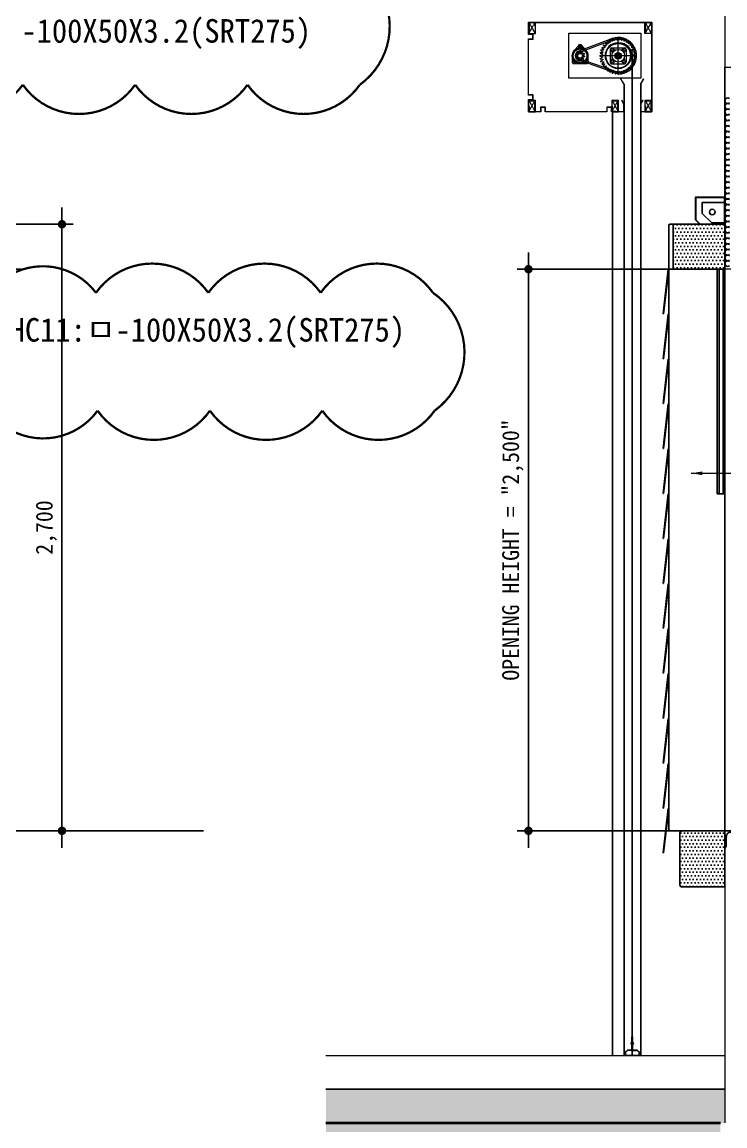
# Model space of a CAD drawing. Header units: millimetres. Extents: x 204328 to 274136, y -196910 to -178068.
# Drawn here: x 214086 to 217214, y -192759 to -187845 of the extents above; entities that cross this region are included whole.
import ezdxf

# ---------------------------------------------------------------- set-up
doc = ezdxf.new("R2010")
doc.units = ezdxf.units.MM
for name, pattern in [('CEN', [62, 60, -1, 0, -1]), ('CENTER', [2, 1.25, -0.25, 0.25, -0.25]), ('HIDDENX2', [0.75, 0.5, -0.25])]:
    doc.linetypes.add(name, pattern=pattern)
doc.layers.get('Defpoints').update_dxf_attribs({"color": 140})
for name, color, linetype, lineweight in [('A-AXIS-LINE', 1, 'CEN', 15), ('A-CONC-LIN1', 2, 'Continuous', 40), ('A-CONC-LIN2', 7, 'Continuous', 25), ('A-DIMS', 7, 'Continuous', 25), ('A-ELEV-LIN2', 7, 'Continuous', 25), ('A-ELEV-LIN3', 8, 'Continuous', 18), ('A-MKXS-TEXT1', 3, 'Continuous', 25), ('A-WAXM-PANL', 6, 'Continuous', 20), ('A-XXXX-FIN2', 6, 'Continuous', 20), ('DJ', 7, 'Continuous', 5)]:
    doc.layers.add(name, color=color, linetype=linetype, lineweight=lineweight)
for name, color, linetype in [('A-CONC-SOLD', 253, 'CEN'), ('CEN', 1, 'CEN'), ('dim', 7, 'Continuous'), ('HAT', 8, 'Continuous'), ('LINE', 8, 'Continuous'), ('SECTION$0$AA-WAXS-FRAM', 4, 'Continuous')]:
    doc.layers.add(name, color=color, linetype=linetype)
doc.layers.add('REV-202205', color=20, linetype='Continuous', lineweight=25, plot=False)
doc.styles.add('HY울릉도L', font='')
doc.styles.add('돋움체', font='')
doc.styles.get('HY울릉도L').set_extended_font_data('Dotum')
doc.styles.get('돋움체').set_extended_font_data('DotumChe')
doc.dimstyles.new('CDIM', dxfattribs={"dimtxt": 3, "dimasz": 1.5, "dimexe": 2, "dimexo": 1, "dimgap": 1, "dimtad": 1, "dimdec": 0, "dimrnd": 0.5, "dimzin": 0, "dimdsep": 32, "dimlunit": 6, "dimtxsty": 'HY울릉도L', "dimblk1": '_CIDOT', "dimblk2": '_CIDOT', "dimsah": 1, "dimcen": 5.5, "dimclrd": 2, "dimclre": 2, "dimclrt": 7, "dimadec": 0, "dimazin": 0, "dimtfac": 1, "dimtdec": 0, "dimtix": 1, "dimtmove": 2, "dimatfit": 1, "dimldrblk": '_CIDOT', "dimfxl": 1, "dimtolj": 1, "dimtzin": 0, "dimlwd": -1, "dimarcsym": 0})
doc.dimstyles.new('ISO-25', dxfattribs={"dimtxt": 2.5, "dimasz": 2.5, "dimexe": 1.25, "dimexo": 0.625, "dimtad": 1, "dimdsep": 46, "dimtxsty": 'Standard', "dimcen": 2.5, "dimadec": 0, "dimazin": 0, "dimtfac": 1, "dimtmove": 0, "dimatfit": 3, "dimfxl": 1, "dimarcsym": 0})

# ---------------------------------------------------------------- blocks, each defined once
blk = doc.blocks.new('_CIDOT')
at = {"color": 0, "linetype": 'ByBlock'}
blk.add_line((2, 0), (-1, 0), dxfattribs=at)
at = {"color": 0, "linetype": 'ByBlock', "const_width": 0.5}
blk.add_lwpolyline([(-0.25, 0, 1), (0.25, 0, 1)], format="xyb", close=True, dxfattribs=at)
blk = doc.blocks.new('*D67')
at = {"layer": 'A-DIMS', "lineweight": -2, "transparency": 16777216}
for p, q in [((213626.6, -188945.2), (214080.5, -188945.2)), ((213626.6, -191445.2), (214080.5, -191445.2))]:
    blk.add_line(p, q, dxfattribs=at)
at = {"layer": 'A-DIMS', "transparency": 16777216}
blk.add_line((214030.5, -188982.7), (214030.5, -191407.7), dxfattribs=at)
at = {"layer": 'Defpoints', "color": 0, "transparency": 16777216}
for p in [(213601.6, -188945.2, 0), (213601.6, -191445.2), (214030.5, -191445.2)]:
    blk.add_point(p, dxfattribs=at)
at = {"layer": 'A-DIMS', "transparency": 16777216, "xscale": 37.5, "yscale": 37.5, "zscale": 37.5}
for p, rotation in [((214030.5, -188945.2), 90), ((214030.5, -191445.2), 270)]:
    blk.add_blockref('_CIDOT', p, dxfattribs=dict(at, rotation=rotation))
at = {"layer": 'A-DIMS', "color": 3, "transparency": 16777216, "insert": (213960.6, -190195.2), "char_height": 75, "attachment_point": 5, "rotation": 90, "style": '돋움체'}
blk.add_mtext('\\A1;DOCK SEAL OPENING HEIGHT=2,500', dxfattribs=at)
blk = doc.blocks.new('*D69')
at = {"layer": 'A-DIMS', "lineweight": -2, "transparency": 16777216}
for p, q in [((213626.6, -188745.2), (214313.7, -188745.2)), ((213626.6, -191445.2), (214313.7, -191445.2))]:
    blk.add_line(p, q, dxfattribs=at)
at = {"layer": 'A-DIMS', "transparency": 16777216}
blk.add_line((214263.7, -188782.7), (214263.7, -191407.7), dxfattribs=at)
at = {"layer": 'Defpoints', "color": 0, "transparency": 16777216}
for p in [(213601.6, -188745.2, 0), (213601.6, -191445.2, 0), (214263.7, -191445.2)]:
    blk.add_point(p, dxfattribs=at)
at = {"layer": 'A-DIMS', "transparency": 16777216, "xscale": 37.5, "yscale": 37.5, "zscale": 37.5}
for p, rotation in [((214263.7, -188745.2), 90), ((214263.7, -191445.2), 270)]:
    blk.add_blockref('_CIDOT', p, dxfattribs=dict(at, rotation=rotation))
at = {"layer": 'A-DIMS', "color": 3, "transparency": 16777216, "insert": (214194.1, -190095.2), "char_height": 75, "attachment_point": 5, "rotation": 90, "style": '돋움체'}
blk.add_mtext('\\A1;2,700', dxfattribs=at)
blk = doc.blocks.new('*D66')
at = {"layer": 'A-DIMS', "lineweight": -2, "transparency": 16777216}
for p, q in [((217189.4, -188945.2), (216290, -188945.2)), ((217189.4, -191445.2), (216290, -191445.2))]:
    blk.add_line(p, q, dxfattribs=at)
at = {"layer": 'A-DIMS', "transparency": 16777216}
blk.add_line((216340, -188982.7), (216340, -191407.7), dxfattribs=at)
at = {"layer": 'Defpoints', "color": 0, "transparency": 16777216}
for p in [(217214.4, -188945.2, 0), (216340, -191445.2), (217214.4, -191445.2, 0)]:
    blk.add_point(p, dxfattribs=at)
at = {"layer": 'A-DIMS', "transparency": 16777216, "xscale": 37.5, "yscale": 37.5, "zscale": 37.5}
for p, rotation in [((216340, -188945.2), 90), ((216340, -191445.2), 270)]:
    blk.add_blockref('_CIDOT', p, dxfattribs=dict(at, rotation=rotation))
at = {"layer": 'A-DIMS', "color": 3, "transparency": 16777216, "insert": (216270.2, -190195.2), "char_height": 75, "attachment_point": 5, "rotation": 90, "style": '돋움체'}
blk.add_mtext('\\A1;OPENING HEIGHT = "2,500"', dxfattribs=at)

msp = doc.modelspace()

# ---------------------------------------------------------------- hatches: boundary and pattern name
h = msp.add_hatch()
h.set_pattern_fill('DOTS', color=256, scale=10)
h.set_pattern_definition([(0, (-100021.7, -69908.12), (7.9375, 15.875), [0, -15.875])])
h.paths.add_polyline_path([(217214.4, -188745.2), (216990.4, -188745.2, 0.414214), (216984.4, -188751.2), (216984.4, -188939.2, 0.414214), (216990.4, -188945.2), (217214.4, -188945.2)])
h = msp.add_hatch()
h.set_pattern_fill('DOTS', color=256, scale=10)
h.set_pattern_definition([(0, (-100021.7, -69408.12), (7.9375, 15.875), [0, -15.875])])
h.paths.add_polyline_path([(217014.4, -191685.2, 0.414214), (217024.4, -191695.2), (217214.4, -191695.2), (217214.4, -191445.2), (217024.4, -191445.2, 0.414214), (217014.4, -191455.2)])
h = msp.add_hatch()
h.set_pattern_fill('DOTS,_O', color=6, scale=15)
h.set_pattern_definition([(0, (154969.116, 328171.824), (11.90625, 23.8125), [0, -23.8125])])
h.paths.add_polyline_path([(217289.4, -191445.2), (217214.4, -191445.2), (217214.4, -191520.2), (217220.4, -191514.2), (217220.4, -191457.2, -0.414214), (217226.4, -191451.2), (217283.4, -191451.2)])
at = {"layer": 'A-CONC-SOLD'}
h = msp.add_hatch(color=256, dxfattribs=at)
h.dxf.hatch_style = 1
h.paths.add_polyline_path([(215438.4, -192595.2), (215438.4, -192745.2), (217214.4, -192745.2), (217214.4, -192595.2)])
h = msp.add_hatch(color=256, dxfattribs=at)
h.dxf.hatch_style = 1
h.paths.add_polyline_path([(217194.4, -192795.2), (217194.4, -192745.2), (215438.4, -192745.2), (215438.4, -192795.2)])

# ---------------------------------------------------------------- linework, layer by layer
for p, q in [((217212.4, -188626.2, 0), (217212.4, -188745.2, 0)), ((217214.4, -188626.2, 0), (217214.4, -188745.2, 0)), ((216984.4, -188751.2, 0), (216984.4, -188939.2, 0)), ((216990.4, -188745.2, 0), (217214.4, -188745.2, 0)), ((216990.4, -188945.2, 0), (217214.4, -188945.2, 0)), ((217180.4, -189945.2, 0), (217180.4, -188945.2, 0)), ((217188.2, -189945.2, 0), (217188.2, -188945.2, 0)), ((217206.7, -189945.2, 0), (217206.7, -188945.2, 0)), ((217214.4, -189945.2, 0), (217214.4, -188945.2, 0)), ((217180.4, -189945.2, 0), (217214.4, -189945.2, 0))]:
    msp.add_line(p, q)
at = {"elevation": 0}
for points in [[(217104.1, -188744.5), (217084.4, -188724.8), (217084.4, -188626.2), (217214.4, -188626.2), (217214.4, -188605.2), (217213.4, -188605.2), (217213.4, -188625.2), (217083.4, -188625.2), (217083.4, -188725.2), (217103.4, -188745.2), (217104.1, -188744.5)], [(217212.4, -188648.4), (217112.4, -188648.4), (217112.4, -188697.2), (217156.3, -188738.4), (217212.4, -188738.4)]]:
    msp.add_lwpolyline(points, dxfattribs=at)
msp.add_circle((217158.2, -188690.7, 0), 12.5)
for centre, start, end in [((216990.4, -188751.2, 0), 90, 180), ((216990.4, -188939.2, 0), 180, 270)]:
    msp.add_arc(centre, 6, start, end)
at = {"layer": 'A-AXIS-LINE', "ltscale": 1000}
msp.add_line((217214.4, -185313.5, 0), (217214.4, -192745.2, 0), dxfattribs=at)
at = {"layer": 'A-CONC-LIN1', "color": 2, "elevation": 0}
msp.add_lwpolyline([(215438.4, -192745.2), (217194.4, -192745.2)], dxfattribs=at)
at = {"layer": 'A-CONC-LIN2'}
msp.add_line((217214.4, -192595.2, 0), (215438.4, -192595.2, 0), dxfattribs=at)
at = {"layer": 'A-ELEV-LIN2'}
msp.add_line((216714.4, -192445.2, 0), (216714.4, -188245.2, 0), dxfattribs=at)
msp.add_line((216714.4, -192445.2, 0), (216714.4, -188245.2, 0), dxfattribs=at)
at = {"layer": 'A-ELEV-LIN3'}
for p, q in [((216702.3, -187922.5, 0), (216559.9, -187975.9, 0)), ((216705.4, -187928.7, 0), (216563.1, -187982.1, 0)), ((216682.7, -187936.5, 0), (216680.7, -187938.5, 0)), ((216680.7, -187938.5, 0), (216686.7, -187948.4, 0)), ((216682.7, -187936.5, 0), (216692.6, -187942.4, 0)), ((216692.6, -187928.3, 0), (216690.3, -187930, 0)), ((216690.3, -187930, 0), (216694.6, -187940.7, 0)), ((216692.6, -187928.3, 0), (216701.5, -187935.8, 0)), ((216694.6, -187940.7, 0), (216692.6, -187942.4, 0)), ((216703.6, -187921.8, 0), (216701.1, -187923.1, 0)), ((216701.1, -187923.1, 0), (216703.7, -187934.4, 0)), ((216703.7, -187934.4, 0), (216701.5, -187935.8, 0)), ((216703.6, -187921.8, 0), (216711.2, -187930.6, 0)), ((216713.6, -187929.6, 0), (216711.2, -187930.6, 0)), ((216715.5, -187917.1, 0), (216712.8, -187918, 0)), ((216712.8, -187918, 0), (216713.6, -187929.6, 0)), ((216715.5, -187917.1, 0), (216721.7, -187926.9, 0)), ((216724.2, -187926.3, 0), (216721.7, -187926.9, 0)), ((216725.2, -187914.8, 0), (216724.2, -187926.3, 0)), ((216728, -187914.3, 0), (216725.2, -187914.8, 0)), ((216728, -187914.3, 0), (216732.6, -187925, 0)), ((216735.2, -187924.8, 0), (216732.6, -187925, 0)), ((216738, -187913.5, 0), (216735.2, -187924.8, 0)), ((216740.8, -187913.5, 0), (216738, -187913.5, 0)), ((216739.4, -188068, 0), (216739.4, -187922.4, 0)), ((216739.4, -187937.2, 0), (216741.6, -187937.2, 0)), ((216739.4, -187937.9, 0), (216741.6, -187937.9, 0)), ((216740.8, -187913.5, 0), (216743.6, -187924.8, 0)), ((216746.3, -187925, 0), (216743.6, -187924.8, 0)), ((216750.8, -187914.3, 0), (216746.3, -187925, 0)), ((216753.6, -187914.8, 0), (216750.8, -187914.3, 0)), ((216753.6, -187914.8, 0), (216754.6, -187926.3, 0)), ((216757.1, -187926.9, 0), (216754.6, -187926.3, 0)), ((216763.3, -187917.1, 0), (216757.1, -187926.9, 0)), ((216766, -187918, 0), (216763.3, -187917.1, 0)), ((216766, -187918, 0), (216765.2, -187929.6, 0)), ((216767.6, -187930.6, 0), (216765.2, -187929.6, 0)), ((216775.2, -187921.8, 0), (216767.6, -187930.6, 0)), ((216777.7, -187923.1, 0), (216775.1, -187934.4, 0)), ((216777.4, -187935.8, 0), (216775.1, -187934.4, 0)), ((216777.7, -187923.1, 0), (216775.2, -187921.8, 0)), ((216786.3, -187928.3, 0), (216777.4, -187935.8, 0)), ((216788.5, -187930, 0), (216784.2, -187940.7, 0)), ((216786.2, -187942.4, 0), (216784.2, -187940.7, 0)), ((216796.1, -187936.5, 0), (216786.2, -187942.4, 0)), ((216788.5, -187930, 0), (216786.3, -187928.3, 0)), ((216798.1, -187938.5, 0), (216792.2, -187948.4, 0)), ((216798.1, -187938.5, 0), (216796.1, -187936.5, 0)), ((216564.2, -187949.3, 0), (216544, -187971.3, 0)), ((216550.8, -187985, 0), (216549.6, -187987.5, 0)), ((216549.6, -187987.5, 0), (216555.6, -187991.2, 0)), ((216550.8, -187985, 0), (216557.5, -187987, 0)), ((216555.6, -187991.2, 0), (216555, -187994.9, 0)), ((216559.3, -187976.3, 0), (216556.9, -187977.8, 0)), ((216556.9, -187977.8, 0), (216560, -187984.2, 0)), ((216560, -187984.2, 0), (216557.5, -187987, 0)), ((216559.3, -187976.3, 0), (216563.9, -187981.7, 0)), ((216562.7, -187950.9, 0), (216562.7, -187960.8, 0)), ((216567.5, -187980.6, 0), (216563.9, -187981.7, 0)), ((216575.5, -187946.4, 0), (216564.2, -187946.4, 0)), ((216564.2, -187960.5, 0), (216564.2, -187946.4, 0)), ((216568.4, -187973.7, 0), (216567.5, -187980.6, 0)), ((216571.2, -187973.7, 0), (216568.4, -187973.7, 0)), ((216571.2, -187973.7, 0), (216572.1, -187980.6, 0)), ((216575.7, -187981.7, 0), (216572.1, -187980.6, 0)), ((216575.5, -187960.5, 0), (216575.5, -187946.4, 0)), ((216575.5, -187949.4, 0), (216595.5, -187971.3, 0)), ((216580.2, -187976.3, 0), (216575.7, -187981.7, 0)), ((216576.8, -187950.9, 0), (216576.8, -187960.8, 0)), ((216582.6, -187977.8, 0), (216579.6, -187984.2, 0)), ((216582.1, -187987.1, 0), (216579.6, -187984.2, 0)), ((216582.6, -187977.8, 0), (216580.2, -187976.3, 0)), ((216588.7, -187985, 0), (216582.1, -187987.1, 0)), ((216589.9, -187987.5, 0), (216584, -187991.3, 0)), ((216584.5, -187995, 0), (216584, -187991.3, 0)), ((216589.9, -187987.5, 0), (216588.7, -187985, 0)), ((216657.8, -187993.8, 0), (216669, -187991, 0)), ((216659, -187981, 0), (216658.6, -187983.8, 0)), ((216658.6, -187983.8, 0), (216669.2, -187988.3, 0)), ((216659, -187981, 0), (216670.6, -187980, 0)), ((216662.2, -187968.6, 0), (216661.3, -187971.3, 0)), ((216661.3, -187971.3, 0), (216671.2, -187977.5, 0)), ((216662.2, -187968.6, 0), (216673.8, -187969.4, 0)), ((216667.3, -187956.9, 0), (216666, -187959.4, 0)), ((216666, -187959.4, 0), (216674.8, -187967, 0)), ((216667.3, -187956.9, 0), (216678.6, -187959.5, 0)), ((216669.2, -187988.3, 0), (216669, -187991, 0)), ((216671.2, -187977.5, 0), (216670.6, -187980, 0)), ((216674.2, -187946.1, 0), (216672.5, -187948.3, 0)), ((216672.5, -187948.3, 0), (216680, -187957.2, 0)), ((216674.8, -187967, 0), (216673.8, -187969.4, 0)), ((216674.2, -187946.1, 0), (216684.9, -187950.4, 0)), ((216680, -187957.2, 0), (216678.6, -187959.5, 0)), ((216686.7, -187948.4, 0), (216684.9, -187950.4, 0)), ((216704.2, -187967, 0), (216704.2, -188023.3, 0)), ((216704.2, -187970, 0), (216711.6, -187977.4, 0)), ((216711.3, -187960, 0), (216767.6, -187960, 0)), ((216714.2, -187960, 0), (216721.6, -187967.4, 0)), ((216729.9, -187990.6, 0), (216744, -188004.7, 0)), ((216732, -187987.7, 0), (216746.9, -188002.7, 0)), ((216734.9, -187985.7, 0), (216748.9, -187999.7, 0)), ((216749.9, -187995.8, 0), (216738.8, -187984.6, 0)), ((216764.6, -187960, 0), (216757.2, -187967.4, 0)), ((216774.6, -187970, 0), (216767.2, -187977.4, 0)), ((216774.6, -187967, 0), (216774.6, -188023.3, 0)), ((216793.9, -187950.4, 0), (216792.2, -187948.4, 0)), ((216804.6, -187946.1, 0), (216793.9, -187950.4, 0)), ((216806.3, -187948.3, 0), (216798.8, -187957.2, 0)), ((216800.2, -187959.5, 0), (216798.8, -187957.2, 0)), ((216811.5, -187956.9, 0), (216800.2, -187959.5, 0)), ((216812.8, -187959.4, 0), (216804, -187967, 0)), ((216805, -187969.4, 0), (216804, -187967, 0)), ((216806.3, -187948.3, 0), (216804.6, -187946.1, 0)), ((216816.6, -187968.6, 0), (216805, -187969.4, 0)), ((216817.5, -187971.3, 0), (216807.7, -187977.5, 0)), ((216808.3, -187980, 0), (216807.7, -187977.5, 0)), ((216819.8, -187981, 0), (216808.3, -187980, 0)), ((216820.3, -187983.8, 0), (216809.6, -187988.3, 0)), ((216809.8, -187991, 0), (216809.6, -187988.3, 0)), ((216821.1, -187993.8, 0), (216809.8, -187991, 0)), ((216812.8, -187959.4, 0), (216811.5, -187956.9, 0)), ((216817.5, -187971.3, 0), (216816.6, -187968.6, 0)), ((216820.3, -187983.8, 0), (216819.8, -187981, 0)), ((216534.6, -187995.2, 0), (216534.6, -188025.5, 0)), ((216540.5, -188014.5, 0), (216534.6, -188020.4, 0)), ((216539.5, -188030.3, 0), (216600, -188030.3, 0)), ((216550.4, -188024.5, 0), (216544.6, -188030.3, 0)), ((216548.3, -187996.9, 0), (216555, -187994.9, 0)), ((216548.3, -187996.9, 0), (216548.7, -187999.6, 0)), ((216548.7, -187999.6, 0), (216555.7, -187999.5, 0)), ((216552.6, -188008.2, 0), (216557.2, -188002.9, 0)), ((216552.6, -188008.2, 0), (216554.4, -188010.3, 0)), ((216554.4, -188010.3, 0), (216560.2, -188006.4, 0)), ((216555.7, -187999.5, 0), (216557.2, -188002.9, 0)), ((216560.2, -188006.4, 0), (216563.4, -188008.5, 0)), ((216562.3, -188015.4, 0), (216563.4, -188008.5, 0)), ((216562.3, -188015.4, 0), (216565, -188016.2, 0)), ((216565, -188016.2, 0), (216567.8, -188009.8, 0)), ((216567.8, -188009.8, 0), (216571.6, -188009.8, 0)), ((216740.3, -188069.9, 0), (216569.9, -188009.9, 0)), ((216740.4, -188076.8, 0), (216570, -188016.8, 0)), ((216574.5, -188016.2, 0), (216571.6, -188009.8, 0)), ((216574.5, -188016.2, 0), (216577.2, -188015.4, 0)), ((216576, -188008.5, 0), (216579.2, -188006.5, 0)), ((216577.2, -188015.4, 0), (216576, -188008.5, 0)), ((216585.1, -188010.3, 0), (216579.2, -188006.5, 0)), ((216582.2, -188003, 0), (216583.8, -187999.6, 0)), ((216586.9, -188008.2, 0), (216582.2, -188003, 0)), ((216590.9, -187999.6, 0), (216583.8, -187999.6, 0)), ((216591.3, -187996.9, 0), (216584.5, -187995, 0)), ((216585.1, -188010.3, 0), (216586.9, -188008.2, 0)), ((216589.1, -188024.5, 0), (216594.9, -188030.3, 0)), ((216590.9, -187999.6, 0), (216591.3, -187996.9, 0)), ((216599.1, -188014.5, 0), (216604.9, -188020.4, 0)), ((216604.9, -187995.2, 0), (216604.9, -188025.5, 0)), ((216657.8, -187993.8, 0), (216657.8, -187996.6, 0)), ((216657.8, -187996.6, 0), (216669, -187999.4, 0)), ((216658.6, -188006.6, 0), (216669.2, -188002, 0)), ((216658.6, -188006.6, 0), (216659, -188009.3, 0)), ((216659, -188009.3, 0), (216670.6, -188010.4, 0)), ((216661.3, -188019.1, 0), (216671.2, -188012.9, 0)), ((216661.3, -188019.1, 0), (216662.2, -188021.8, 0)), ((216662.2, -188021.8, 0), (216673.8, -188021, 0)), ((216666, -188031, 0), (216674.8, -188023.4, 0)), ((216666, -188031, 0), (216667.3, -188033.5, 0)), ((216812.2, -187995.2, 0), (216666.6, -187995.2, 0)), ((216667.3, -188033.5, 0), (216678.6, -188030.9, 0)), ((216669, -187999.4, 0), (216669.2, -188002, 0)), ((216670.6, -188010.4, 0), (216671.2, -188012.9, 0)), ((216672.5, -188042, 0), (216680, -188033.1, 0)), ((216672.5, -188042, 0), (216674.2, -188044.3, 0)), ((216673.8, -188021, 0), (216674.8, -188023.4, 0)), ((216674.2, -188044.3, 0), (216684.9, -188040, 0)), ((216678.6, -188030.9, 0), (216680, -188033.1, 0)), ((216680.7, -188051.9, 0), (216686.7, -188042, 0)), ((216682.2, -187995.2, 0), (216681.5, -187995.2, 0)), ((216684.9, -188040, 0), (216686.7, -188042, 0)), ((216711.6, -188013, 0), (216704.2, -188020.4, 0)), ((216711.3, -188030.4, 0), (216767.6, -188030.4, 0)), ((216721.6, -188023, 0), (216714.2, -188030.4, 0)), ((216728.9, -187994.6, 0), (216740, -188005.7, 0)), ((216757.2, -188023, 0), (216764.6, -188030.4, 0)), ((216767.2, -188013, 0), (216774.6, -188020.4, 0)), ((216792.2, -188042, 0), (216793.9, -188040, 0)), ((216798.1, -188051.9, 0), (216792.2, -188042, 0)), ((216804.6, -188044.3, 0), (216793.9, -188040, 0)), ((216798.8, -188033.1, 0), (216800.2, -188030.9, 0)), ((216806.3, -188042, 0), (216798.8, -188033.1, 0)), ((216811.5, -188033.5, 0), (216800.2, -188030.9, 0)), ((216804, -188023.4, 0), (216805, -188021, 0)), ((216812.8, -188031, 0), (216804, -188023.4, 0)), ((216804.6, -188044.3, 0), (216806.3, -188042, 0)), ((216816.6, -188021.8, 0), (216805, -188021, 0)), ((216807.7, -188012.9, 0), (216808.3, -188010.4, 0)), ((216817.5, -188019.1, 0), (216807.7, -188012.9, 0)), ((216819.8, -188009.3, 0), (216808.3, -188010.4, 0)), ((216809.6, -188002, 0), (216809.8, -187999.4, 0)), ((216820.3, -188006.6, 0), (216809.6, -188002, 0)), ((216821.1, -187996.6, 0), (216809.8, -187999.4, 0)), ((216811.5, -188033.5, 0), (216812.8, -188031, 0)), ((216816.6, -188021.8, 0), (216817.5, -188019.1, 0)), ((216819.8, -188009.3, 0), (216820.3, -188006.6, 0)), ((216821.1, -187996.6, 0), (216821.1, -187993.8, 0)), ((216680.7, -188051.9, 0), (216682.7, -188053.9, 0)), ((216682.7, -188053.9, 0), (216692.6, -188047.9, 0)), ((216690.3, -188060.4, 0), (216694.6, -188049.6, 0)), ((216690.3, -188060.4, 0), (216692.6, -188062.1, 0)), ((216692.6, -188047.9, 0), (216694.6, -188049.6, 0)), ((216692.6, -188062.1, 0), (216701.5, -188054.6, 0)), ((216701.1, -188067.3, 0), (216703.7, -188056, 0)), ((216701.1, -188067.3, 0), (216703.6, -188068.6, 0)), ((216701.5, -188054.6, 0), (216703.7, -188056, 0)), ((216703.6, -188068.6, 0), (216711.2, -188059.8, 0)), ((216711.2, -188059.8, 0), (216713.6, -188060.8, 0)), ((216712.8, -188072.4, 0), (216713.6, -188060.8, 0)), ((216712.8, -188072.4, 0), (216715.5, -188073.3, 0)), ((216715.5, -188073.3, 0), (216721.7, -188063.4, 0)), ((216721.7, -188063.4, 0), (216724.2, -188064, 0)), ((216725.2, -188075.6, 0), (216724.2, -188064, 0)), ((216725.2, -188075.6, 0), (216728, -188076, 0)), ((216728, -188076, 0), (216732.6, -188065.4, 0)), ((216732.6, -188065.4, 0), (216735.2, -188065.6, 0)), ((216738, -188076.8, 0), (216735.2, -188065.6, 0)), ((216738, -188076.8, 0), (216740.8, -188076.8, 0)), ((216740.8, -188076.8, 0), (216743.6, -188065.6, 0)), ((216743.6, -188065.6, 0), (216746.3, -188065.4, 0)), ((216750.8, -188076, 0), (216746.3, -188065.4, 0)), ((216750.8, -188076, 0), (216753.6, -188075.6, 0)), ((216753.6, -188075.6, 0), (216754.6, -188064, 0)), ((216754.6, -188064, 0), (216757.1, -188063.4, 0)), ((216763.3, -188073.3, 0), (216757.1, -188063.4, 0)), ((216763.3, -188073.3, 0), (216766, -188072.4, 0)), ((216765.2, -188060.8, 0), (216767.6, -188059.8, 0)), ((216766, -188072.4, 0), (216765.2, -188060.8, 0)), ((216775.2, -188068.6, 0), (216767.6, -188059.8, 0)), ((216775.1, -188056, 0), (216777.4, -188054.6, 0)), ((216777.7, -188067.3, 0), (216775.1, -188056, 0)), ((216775.2, -188068.6, 0), (216777.7, -188067.3, 0)), ((216786.3, -188062.1, 0), (216777.4, -188054.6, 0)), ((216784.2, -188049.6, 0), (216786.2, -188047.9, 0)), ((216788.5, -188060.4, 0), (216784.2, -188049.6, 0)), ((216796.1, -188053.9, 0), (216786.2, -188047.9, 0)), ((216786.3, -188062.1, 0), (216788.5, -188060.4, 0)), ((216796.1, -188053.9, 0), (216798.1, -188051.9, 0)), ((216751.5, -188097.4, 0), (216750.5, -188098, 0)), ((216764.4, -188122.1, 0), (216750.5, -188098, 0)), ((216765.6, -188121.8, 0), (216751.5, -188097.4, 0)), ((216764.4, -188122.1, 0), (216764.4, -192445.2, 0)), ((216765.6, -188121.8, 0), (216765.6, -192445.2, 0)), ((216838.2, -188121.8, 0), (216852.3, -188097.4, 0)), ((216838.2, -188121.8, 0), (216838.2, -192445.2, 0)), ((216839.4, -188122.1, 0), (216853.4, -188098, 0)), ((216839.4, -188122.1, 0), (216839.4, -192445.2, 0)), ((216852.3, -188097.4, 0), (216853.4, -188098, 0))]:
    msp.add_line(p, q, dxfattribs=at)
at = {"layer": 'A-ELEV-LIN3', "elevation": 0}
msp.add_lwpolyline([(216519.4, -187895.2), (216839.4, -187895.2), (216839.4, -188095.2), (216519.4, -188095.2)], close=True, dxfattribs=at)
at = {"layer": 'A-ELEV-LIN3'}
for centre, radius in [((216739.4, -187995.2, 0), 57.2), ((216739.4, -187995.2, 0), 55), ((216569.8, -187995.2, 0), 35.1), ((216569.8, -187995.2, 0), 30.4), ((216569.8, -187995.2, 0), 10.3), ((216569.8, -187954.4, 0), 4.16), ((216713, -187968.8, 0), 5.28), ((216739.4, -187995.2, 0), 28.1), ((216739.4, -187995.2, 0), 14.2), ((216739.4, -187995.2, 0), 10.6), ((216765.8, -187968.8, 0), 5.28), ((216540.9, -188024, 0), 4.16), ((216598.6, -188024, 0), 4.16), ((216713, -188021.6, 0), 5.28), ((216765.8, -188021.6, 0), 5.28)]:
    msp.add_circle(centre, radius, dxfattribs=at)
for centre, radius, start, end in [((216739.4, -187995.2, 0), 58, 90, 180), ((216739.4, -187995.2, 0), 57.3, 90, 180), ((216739.4, -187995.2, 0), 81.6, 270.6676, 117.0579), ((216739.4, -187995.2, 0), 74.7, 270.6651, 117.0605), ((216741.6, -187997.9, 0), 60.7, 0, 90), ((216741.6, -187997.9, 0), 60, 0, 90), ((216569.8, -187995.2, 0), 21.6, 117.0304, 270.6943), ((216569.8, -187995.2, 0), 14.7, 117.0304, 270.6943), ((216711.3, -187967, 0), 7.04, 90, 180), ((216706.7, -187982.3, 0), 7.04, 338.5782, 45), ((216726.6, -187962.4, 0), 7.04, 225, 291.4218), ((216752.3, -187962.4, 0), 7.04, 248.5782, 315), ((216772.2, -187982.3, 0), 7.04, 135, 201.4218), ((216767.6, -187967, 0), 7.04, 0, 90), ((216569.8, -187995.2, 0), 46.4, 220.779, 229.221), ((216569.8, -187995.2, 0), 46.4, 310.779, 319.221), ((216711.3, -188023.3, 0), 7.04, 180, 270), ((216706.7, -188008, 0), 7.04, 315, 21.4218), ((216726.6, -188027.9, 0), 7.04, 68.5782, 135), ((216752.3, -188027.9, 0), 7.04, 45, 111.4218), ((216772.2, -188008, 0), 7.04, 158.5782, 225), ((216767.6, -188023.3, 0), 7.04, 270, 0)]:
    msp.add_arc(centre, radius, start, end, dxfattribs=at)
at = {"layer": 'A-WAXM-PANL', "elevation": 0}
msp.add_lwpolyline([(217264.4, -188945.2), (217214.4, -188945.2), (217214.4, -188045.2), (217264.4, -188045.2)], close=True, dxfattribs=at)
at = {"layer": 'A-XXXX-FIN2'}
msp.add_line((215438.4, -192445.2, 0), (217214.4, -192445.2, 0), dxfattribs=at)
at = {"layer": 'CEN', "color": 1, "linetype": 'CENTER'}
msp.add_line((216801.9, -192445.2, 0), (216801.9, -187965.5, 0), dxfattribs=at)
at = {"layer": 'dim', "color": 3}
for p, q in [((216964.4, -188945.2, 0), (216964.4, -188751.2, 0)), ((216970.4, -188745.2, 0), (217214.4, -188745.2, 0)), ((217214.4, -188745.2, 0), (217214.4, -188945.2, 0)), ((216962.4, -188945.2, 0), (216939.3, -189143.6, 0)), ((216964.4, -188945.2, 0), (216941.3, -189143.6, 0)), ((216964.4, -188945.2, 0), (216962.4, -188945.2, 0)), ((216964.4, -188945.2, 0), (216964.4, -191439.2, 0)), ((217214.4, -188945.2, 0), (217214.4, -191445.2, 0)), ((216939.3, -189143.6, 0), (216941.3, -189143.6, 0)), ((216962.4, -189145.2, 0), (216939.3, -189343.6, 0)), ((216964.4, -189145.2, 0), (216941.3, -189343.6, 0)), ((216964.4, -189145.2, 0), (216962.4, -189145.2, 0)), ((216939.3, -189343.6, 0), (216941.3, -189343.6, 0)), ((216962.4, -189345.2, 0), (216939.3, -189543.6, 0)), ((216964.4, -189345.2, 0), (216941.3, -189543.6, 0)), ((216964.4, -189345.2, 0), (216962.4, -189345.2, 0)), ((216939.3, -189543.6, 0), (216941.3, -189543.6, 0)), ((216962.4, -189545.2, 0), (216939.3, -189743.6, 0)), ((216964.4, -189545.2, 0), (216941.3, -189743.6, 0)), ((216964.4, -189545.2, 0), (216962.4, -189545.2, 0)), ((216939.3, -189743.6, 0), (216941.3, -189743.6, 0)), ((216962.4, -189745.2, 0), (216939.3, -189943.6, 0)), ((216964.4, -189745.2, 0), (216941.3, -189943.6, 0)), ((216964.4, -189745.2, 0), (216962.4, -189745.2, 0)), ((216939.3, -189943.6, 0), (216941.3, -189943.6, 0)), ((216962.4, -189945.2, 0), (216939.3, -190143.6, 0)), ((216964.4, -189945.2, 0), (216941.3, -190143.6, 0)), ((216964.4, -189945.2, 0), (216962.4, -189945.2, 0)), ((216939.3, -190143.6, 0), (216941.3, -190143.6, 0)), ((216962.4, -190145.2, 0), (216939.3, -190343.6, 0)), ((216964.4, -190145.2, 0), (216941.3, -190343.6, 0)), ((216964.4, -190145.2, 0), (216962.4, -190145.2, 0)), ((216939.3, -190343.6, 0), (216941.3, -190343.6, 0)), ((216962.4, -190345.2, 0), (216939.3, -190543.6, 0)), ((216964.4, -190345.2, 0), (216941.3, -190543.6, 0)), ((216964.4, -190345.2, 0), (216962.4, -190345.2, 0)), ((216939.3, -190543.6, 0), (216941.3, -190543.6, 0)), ((216962.4, -190545.2, 0), (216939.3, -190743.6, 0)), ((216964.4, -190545.2, 0), (216941.3, -190743.6, 0)), ((216964.4, -190545.2, 0), (216962.4, -190545.2, 0)), ((216939.3, -190743.6, 0), (216941.3, -190743.6, 0)), ((216962.4, -190745.2, 0), (216939.3, -190943.6, 0)), ((216964.4, -190745.2, 0), (216941.3, -190943.6, 0)), ((216964.4, -190745.2, 0), (216962.4, -190745.2, 0)), ((216939.3, -190943.6, 0), (216941.3, -190943.6, 0)), ((216962.4, -190945.2, 0), (216939.3, -191143.6, 0)), ((216964.4, -190945.2, 0), (216941.3, -191143.6, 0)), ((216964.4, -190945.2, 0), (216962.4, -190945.2, 0)), ((216939.3, -191143.6, 0), (216941.3, -191143.6, 0)), ((216962.4, -191145.2, 0), (216939.3, -191343.6, 0)), ((216964.4, -191145.2, 0), (216941.3, -191343.6, 0)), ((216964.4, -191145.2, 0), (216962.4, -191145.2, 0)), ((216939.3, -191343.6, 0), (216941.3, -191343.6, 0)), ((216962.4, -191345.2, 0), (216939.3, -191543.6, 0)), ((216964.4, -191345.2, 0), (216941.3, -191543.6, 0)), ((216964.4, -191345.2, 0), (216962.4, -191345.2, 0)), ((216970.4, -191445.2, 0), (217214.4, -191445.2, 0)), ((216939.3, -191543.6, 0), (216941.3, -191543.6, 0))]:
    msp.add_line(p, q, dxfattribs=at)
at = {"layer": 'dim', "color": 3, "elevation": 0}
msp.add_lwpolyline([(217024.4, -191445.2), (217214.4, -191445.2), (217214.4, -191695.2), (217024.4, -191695.2, -0.414214), (217014.4, -191685.2), (217014.4, -191455.2, -0.414214)], format="xyb", close=True, dxfattribs=at)
at = {"layer": 'dim', "color": 3}
msp.add_arc((216970.4, -188751.2, 0), 6, 90, 180, dxfattribs=at)
at = {"layer": 'dim', "color": 3, "extrusion": (1.13233e-05, -1.19662e-19, 1)}
msp.add_arc((216970.4, -191439.2, 2.5), 6, 180, 270, dxfattribs=at)
at = {"layer": 'DJ', "color": 8, "linetype": 'HIDDENX2'}
for p, q in [((216343.1, -187893.9, 0), (216368.1, -187848.9, 0)), ((216343.1, -187848.9, 0), (216368.1, -187893.9, 0)), ((216860.7, -187893.9, 0), (216885.7, -187848.9, 0)), ((216860.7, -187848.9, 0), (216885.7, -187893.9, 0)), ((216343.1, -188241.5, 0), (216368.1, -188196.5, 0)), ((216343.1, -188196.5, 0), (216368.1, -188241.5, 0)), ((216713.1, -188241.5, 0), (216738.1, -188196.5, 0)), ((216713.1, -188196.5, 0), (216738.1, -188241.5, 0)), ((216860.7, -188241.5, 0), (216885.7, -188196.5, 0)), ((216860.7, -188196.5, 0), (216885.7, -188241.5, 0))]:
    msp.add_line(p, q, dxfattribs=at)
at = {"layer": 'DJ', "color": 4}
for p, q in [((216801.6, -192443.7, 0), (216801.6, -187997.9, 0)), ((216802.3, -192443.7, 0), (216802.3, -187997.9, 0)), ((216802.3, -192443.7, 0), (216801.6, -192443.7, 0))]:
    msp.add_line(p, q, dxfattribs=at)
at = {"layer": 'DJ', "color": 1, "linetype": 'Continuous'}
for p, q in [((216797.3, -192389.8, 0), (216797.3, -192393.5, 0)), ((216797.5, -192389.7, 0), (216797.4, -192389.7, 0)), ((216797.5, -192393.7, 0), (216797.4, -192393.7, 0)), ((216797.5, -192389.7, 0), (216797.5, -192393.7, 0)), ((216797.7, -192389.6, 0), (216797.6, -192389.6, 0)), ((216797.7, -192393.8, 0), (216797.6, -192393.8, 0)), ((216797.7, -192389.4, 0), (216800, -192389.4, 0)), ((216797.7, -192393.9, 0), (216797.7, -192389.4, 0)), ((216797.9, -192389.4, 0), (216797.7, -192389.7, 0)), ((216797.9, -192389.4, 0), (216797.7, -192389.6, 0)), ((216797.8, -192389.4, 0), (216797.7, -192389.5, 0)), ((216797.9, -192389.6, 0), (216797.7, -192389.7, 0)), ((216797.8, -192389.7, 0), (216797.7, -192389.8, 0)), ((216797.8, -192389.8, 0), (216797.7, -192389.9, 0)), ((216797.8, -192389.9, 0), (216797.7, -192390, 0)), ((216797.7, -192390, 0), (216797.7, -192390.1, 0)), ((216797.7, -192390.1, 0), (216797.7, -192390.1, 0)), ((216797.7, -192390.2, 0), (216797.7, -192390.2, 0)), ((216797.7, -192390.9, 0), (216797.7, -192390.9, 0)), ((216797.7, -192391, 0), (216797.7, -192391, 0)), ((216797.8, -192391.1, 0), (216797.7, -192391.2, 0)), ((216797.7, -192391.1, 0), (216797.7, -192391.1, 0)), ((216797.8, -192391.2, 0), (216797.7, -192391.3, 0)), ((216797.8, -192391.3, 0), (216797.7, -192391.4, 0)), ((216797.8, -192391.3, 0), (216797.7, -192391.3, 0)), ((216797.8, -192391.4, 0), (216797.7, -192391.6, 0)), ((216797.8, -192391.4, 0), (216797.7, -192391.5, 0)), ((216797.9, -192391.5, 0), (216797.7, -192391.7, 0)), ((216797.9, -192391.6, 0), (216797.7, -192391.8, 0)), ((216797.9, -192391.6, 0), (216797.7, -192391.7, 0)), ((216797.9, -192391.7, 0), (216797.7, -192391.9, 0)), ((216797.9, -192391.8, 0), (216797.7, -192392, 0)), ((216797.8, -192391.9, 0), (216797.7, -192392.1, 0)), ((216797.8, -192392, 0), (216797.7, -192392.1, 0)), ((216797.8, -192392.2, 0), (216797.7, -192392.2, 0)), ((216797.7, -192392.3, 0), (216797.7, -192392.3, 0)), ((216797.7, -192392.4, 0), (216797.7, -192392.4, 0)), ((216797.7, -192392.4, 0), (216797.7, -192392.4, 0)), ((216797.7, -192393.2, 0), (216797.7, -192393.2, 0)), ((216797.7, -192393.2, 0), (216797.7, -192393.2, 0)), ((216797.7, -192393.3, 0), (216797.7, -192393.3, 0)), ((216797.8, -192393.4, 0), (216797.7, -192393.5, 0)), ((216797.7, -192393.4, 0), (216797.7, -192393.4, 0)), ((216797.8, -192393.5, 0), (216797.7, -192393.6, 0)), ((216797.8, -192393.6, 0), (216797.7, -192393.7, 0)), ((216797.8, -192393.6, 0), (216797.7, -192393.6, 0)), ((216797.9, -192393.7, 0), (216797.7, -192393.9, 0)), ((216797.8, -192393.7, 0), (216797.7, -192393.8, 0)), ((216797.9, -192393.8, 0), (216797.7, -192393.9, 0)), ((216797.7, -192393.9, 0), (216800, -192393.9, 0)), ((216797.9, -192393.8, 0), (216797.8, -192393.9, 0)), ((216797.9, -192393.9, 0), (216797.9, -192393.9, 0)), ((216799.7, -192391.7, 0), (216798, -192391.7, 0)), ((216799.8, -192389.4, 0), (216799.7, -192389.5, 0)), ((216800, -192391.5, 0), (216799.7, -192391.7, 0)), ((216800, -192393.7, 0), (216799.7, -192393.9, 0)), ((216799.9, -192389.4, 0), (216799.8, -192389.6, 0)), ((216799.9, -192389.4, 0), (216799.8, -192389.5, 0)), ((216800, -192389.5, 0), (216799.8, -192389.6, 0)), ((216800, -192389.6, 0), (216799.8, -192389.7, 0)), ((216800, -192391.3, 0), (216799.8, -192391.4, 0)), ((216800, -192391.4, 0), (216799.8, -192391.6, 0)), ((216800, -192391.6, 0), (216799.8, -192391.8, 0)), ((216800, -192391.6, 0), (216799.8, -192391.8, 0)), ((216800, -192391.7, 0), (216799.8, -192391.9, 0)), ((216800, -192391.8, 0), (216799.8, -192391.9, 0)), ((216800, -192393.5, 0), (216799.8, -192393.7, 0)), ((216800, -192393.6, 0), (216799.8, -192393.8, 0)), ((216800, -192393.8, 0), (216799.8, -192393.9, 0)), ((216800, -192389.6, 0), (216799.9, -192389.7, 0)), ((216800, -192389.7, 0), (216799.9, -192389.8, 0)), ((216800, -192389.8, 0), (216799.9, -192389.9, 0)), ((216800, -192389.9, 0), (216799.9, -192389.9, 0)), ((216800, -192390, 0), (216799.9, -192390.1, 0)), ((216800, -192390, 0), (216799.9, -192390, 0)), ((216800, -192390.1, 0), (216799.9, -192390.1, 0)), ((216800, -192391, 0), (216799.9, -192391, 0)), ((216800, -192391.1, 0), (216799.9, -192391.1, 0)), ((216800, -192391.2, 0), (216799.9, -192391.3, 0)), ((216800, -192391.2, 0), (216799.9, -192391.2, 0)), ((216800, -192391.9, 0), (216799.9, -192392, 0)), ((216800, -192391.9, 0), (216799.9, -192392, 0)), ((216800, -192392, 0), (216799.9, -192392.1, 0)), ((216800, -192392.1, 0), (216799.9, -192392.2, 0)), ((216800, -192392.2, 0), (216799.9, -192392.2, 0)), ((216800, -192392.3, 0), (216799.9, -192392.4, 0)), ((216800, -192392.3, 0), (216799.9, -192392.3, 0)), ((216800, -192393.2, 0), (216799.9, -192393.2, 0)), ((216800, -192393.3, 0), (216799.9, -192393.3, 0)), ((216800, -192393.4, 0), (216799.9, -192393.4, 0)), ((216800, -192393.5, 0), (216799.9, -192393.5, 0)), ((216800, -192393.9, 0), (216799.9, -192393.9, 0)), ((216800, -192393.9, 0), (216800, -192389.4, 0)), ((216800, -192390.2, 0), (216800, -192390.2, 0)), ((216800, -192390.9, 0), (216800, -192390.9, 0)), ((216800, -192392.4, 0), (216800, -192392.4, 0)), ((216800, -192393.1, 0), (216800, -192393.1, 0)), ((216806.1, -192389.4, 0), (216803.9, -192389.4, 0)), ((216803.9, -192389.4, 0), (216804, -192389.6, 0)), ((216803.9, -192393.9, 0), (216803.9, -192389.4, 0)), ((216803.9, -192389.5, 0), (216804, -192389.6, 0)), ((216803.9, -192389.6, 0), (216804, -192389.7, 0)), ((216803.9, -192389.6, 0), (216804, -192389.7, 0)), ((216803.9, -192389.7, 0), (216803.9, -192389.8, 0)), ((216803.9, -192389.8, 0), (216803.9, -192389.9, 0)), ((216803.9, -192389.9, 0), (216803.9, -192389.9, 0)), ((216803.9, -192390, 0), (216803.9, -192390.1, 0)), ((216803.9, -192390, 0), (216803.9, -192390, 0)), ((216803.9, -192390.1, 0), (216803.9, -192390.1, 0)), ((216803.9, -192390.2, 0), (216803.9, -192390.2, 0)), ((216803.9, -192390.9, 0), (216803.9, -192390.9, 0)), ((216803.9, -192391, 0), (216803.9, -192391, 0)), ((216803.9, -192391.1, 0), (216803.9, -192391.1, 0)), ((216803.9, -192391.2, 0), (216804, -192391.3, 0)), ((216803.9, -192391.2, 0), (216803.9, -192391.2, 0)), ((216803.9, -192391.3, 0), (216804, -192391.4, 0)), ((216803.9, -192391.4, 0), (216804.1, -192391.6, 0)), ((216803.9, -192391.5, 0), (216804.1, -192391.7, 0)), ((216803.9, -192391.6, 0), (216804, -192391.8, 0)), ((216803.9, -192391.6, 0), (216804.1, -192391.8, 0)), ((216803.9, -192391.7, 0), (216804, -192391.9, 0)), ((216803.9, -192391.8, 0), (216804, -192391.9, 0)), ((216803.9, -192391.9, 0), (216804, -192392, 0)), ((216803.9, -192391.9, 0), (216804, -192392, 0)), ((216803.9, -192392, 0), (216803.9, -192392.1, 0)), ((216803.9, -192392.1, 0), (216803.9, -192392.2, 0)), ((216803.9, -192392.2, 0), (216803.9, -192392.2, 0)), ((216803.9, -192392.3, 0), (216803.9, -192392.4, 0)), ((216803.9, -192392.3, 0), (216803.9, -192392.3, 0)), ((216803.9, -192392.4, 0), (216803.9, -192392.4, 0)), ((216803.9, -192393.1, 0), (216803.9, -192393.1, 0)), ((216803.9, -192393.2, 0), (216803.9, -192393.2, 0)), ((216803.9, -192393.3, 0), (216803.9, -192393.3, 0)), ((216803.9, -192393.4, 0), (216803.9, -192393.4, 0)), ((216803.9, -192393.5, 0), (216804, -192393.7, 0)), ((216803.9, -192393.5, 0), (216803.9, -192393.5, 0)), ((216803.9, -192393.6, 0), (216804, -192393.8, 0)), ((216803.9, -192393.7, 0), (216804.1, -192393.9, 0)), ((216803.9, -192393.8, 0), (216804, -192393.9, 0)), ((216806.1, -192393.9, 0), (216803.9, -192393.9, 0)), ((216803.9, -192393.9, 0), (216803.9, -192393.9, 0)), ((216804, -192389.4, 0), (216804.1, -192389.5, 0)), ((216804, -192389.4, 0), (216804.1, -192389.5, 0)), ((216804.1, -192391.7, 0), (216805.9, -192391.7, 0)), ((216805.9, -192389.4, 0), (216806.1, -192389.7, 0)), ((216805.9, -192389.6, 0), (216806.1, -192389.7, 0)), ((216805.9, -192391.6, 0), (216806.1, -192391.8, 0)), ((216805.9, -192391.6, 0), (216806.1, -192391.7, 0)), ((216805.9, -192391.7, 0), (216806.1, -192391.9, 0)), ((216805.9, -192391.8, 0), (216806.1, -192392, 0)), ((216805.9, -192393.8, 0), (216806, -192393.9, 0)), ((216805.9, -192393.8, 0), (216806.1, -192393.9, 0)), ((216805.9, -192393.9, 0), (216805.9, -192393.9, 0)), ((216806, -192389.4, 0), (216806.1, -192389.6, 0)), ((216806, -192389.4, 0), (216806.1, -192389.5, 0)), ((216806, -192389.7, 0), (216806.1, -192389.8, 0)), ((216806, -192389.8, 0), (216806.1, -192389.9, 0)), ((216806, -192391.3, 0), (216806.1, -192391.4, 0)), ((216806, -192391.3, 0), (216806.1, -192391.3, 0)), ((216806, -192391.4, 0), (216806.1, -192391.6, 0)), ((216806, -192391.4, 0), (216806.1, -192391.5, 0)), ((216806, -192391.5, 0), (216806.1, -192391.7, 0)), ((216806, -192391.9, 0), (216806.1, -192392.1, 0)), ((216806, -192392, 0), (216806.1, -192392.1, 0)), ((216806, -192393.5, 0), (216806.1, -192393.6, 0)), ((216806, -192393.6, 0), (216806.1, -192393.7, 0)), ((216806, -192393.6, 0), (216806.1, -192393.6, 0)), ((216806, -192393.7, 0), (216806.1, -192393.9, 0)), ((216806, -192393.7, 0), (216806.1, -192393.8, 0)), ((216806.1, -192393.9, 0), (216806.1, -192389.4, 0)), ((216806.1, -192389.6, 0), (216806.2, -192389.6, 0)), ((216806.1, -192389.9, 0), (216806.1, -192390, 0)), ((216806.1, -192390, 0), (216806.1, -192390.1, 0)), ((216806.1, -192390.1, 0), (216806.1, -192390.1, 0)), ((216806.1, -192390.2, 0), (216806.1, -192390.2, 0)), ((216806.1, -192390.9, 0), (216806.1, -192390.9, 0)), ((216806.1, -192391, 0), (216806.1, -192391, 0)), ((216806.1, -192391.1, 0), (216806.1, -192391.2, 0)), ((216806.1, -192391.1, 0), (216806.1, -192391.1, 0)), ((216806.1, -192391.2, 0), (216806.1, -192391.3, 0)), ((216806.1, -192392.2, 0), (216806.1, -192392.2, 0)), ((216806.1, -192392.3, 0), (216806.1, -192392.3, 0)), ((216806.1, -192392.4, 0), (216806.1, -192392.4, 0)), ((216806.1, -192392.4, 0), (216806.1, -192392.4, 0)), ((216806.1, -192393.2, 0), (216806.1, -192393.2, 0)), ((216806.1, -192393.2, 0), (216806.1, -192393.2, 0)), ((216806.1, -192393.3, 0), (216806.1, -192393.3, 0)), ((216806.1, -192393.4, 0), (216806.1, -192393.5, 0)), ((216806.1, -192393.4, 0), (216806.1, -192393.4, 0)), ((216806.1, -192393.8, 0), (216806.2, -192393.8, 0)), ((216806.3, -192389.7, 0), (216806.3, -192393.7, 0)), ((216806.3, -192389.7, 0), (216806.4, -192389.7, 0)), ((216806.3, -192393.7, 0), (216806.4, -192393.7, 0)), ((216806.6, -192389.8, 0), (216806.6, -192393.5, 0))]:
    msp.add_line(p, q, dxfattribs=at)
at = {"layer": 'DJ', "color": 4, "elevation": 0}
msp.add_lwpolyline([(216753.4, -188193.5), (216754.4, -188192.9), (216764.4, -188210.2), (216764.4, -188245.2), (216709.4, -188245.2), (216709.4, -188225.2), (216689.4, -188225.2), (216689.4, -188245.2), (216414.4, -188245.2), (216414.4, -188225.2), (216394.4, -188225.2), (216394.4, -188245.2), (216339.4, -188245.2), (216339.4, -188190.2), (216359.4, -188190.2), (216359.4, -188170.2), (216339.4, -188170.2), (216339.4, -187920.2), (216359.4, -187920.2), (216359.4, -187900.2), (216339.4, -187900.2), (216339.4, -187845.2), (216889.4, -187845.2), (216889.4, -188245.2), (216839.4, -188245.2), (216839.4, -188210.2), (216849.4, -188192.9), (216850.4, -188193.5)], dxfattribs=at)
at = {"layer": 'DJ', "color": 5, "elevation": 0}
for points in [[(216340.6, -187846.4), (216340.6, -187896.4), (216370.6, -187896.4), (216370.6, -187846.4)], [(216340.6, -188194), (216340.6, -188244), (216370.6, -188244), (216370.6, -188194)], [(216710.6, -188194), (216710.6, -188244), (216740.6, -188244), (216740.6, -188194)], [(216858.2, -188194), (216858.2, -188244), (216888.2, -188244), (216888.2, -188194)], [(216801.6, -192361.7), (216801.6, -192423.3), (216785, -192423.3), (216785, -192421.7), (216800, -192421.7), (216800, -192361.7)], [(216802.3, -192361.7), (216802.3, -192423.3), (216818.9, -192423.3), (216818.9, -192421.7), (216803.9, -192421.7), (216803.9, -192361.7)]]:
    msp.add_lwpolyline(points, close=True, dxfattribs=at)
at = {"layer": 'DJ', "color": 8, "elevation": 0}
for points in [[(216753.4, -188193.5), (216763.2, -188210.5), (216763.2, -188244), (216710.6, -188244), (216710.6, -188224), (216688.2, -188224), (216688.2, -188244), (216415.6, -188244), (216415.6, -188224), (216393.2, -188224), (216393.2, -188244), (216340.6, -188244), (216340.6, -188191.4), (216360.6, -188191.4), (216360.6, -188169), (216340.6, -188169), (216340.6, -187921.4), (216360.6, -187921.4), (216360.6, -187899), (216340.6, -187899), (216340.6, -187846.4), (216888.2, -187846.4)], [(216888.2, -187846.4), (216888.2, -188244), (216840.6, -188244), (216840.6, -188210.5), (216850.4, -188193.5)]]:
    msp.add_lwpolyline(points, dxfattribs=at)
at = {"layer": 'DJ', "color": 8, "linetype": 'HIDDENX2', "elevation": 0}
for points in [[(216343.1, -187848.9), (216343.1, -187893.9), (216368.1, -187893.9), (216368.1, -187848.9)], [(216860.7, -187848.9), (216860.7, -187893.9), (216885.7, -187893.9), (216885.7, -187848.9)], [(216343.1, -188196.5), (216343.1, -188241.5), (216368.1, -188241.5), (216368.1, -188196.5)], [(216713.1, -188196.5), (216713.1, -188241.5), (216738.1, -188241.5), (216738.1, -188196.5)], [(216860.7, -188196.5), (216860.7, -188241.5), (216885.7, -188241.5), (216885.7, -188196.5)]]:
    msp.add_lwpolyline(points, close=True, dxfattribs=at)
at = {"layer": 'DJ', "color": 5, "elevation": 0}
msp.add_lwpolyline([(216888.2, -187896.4), (216858.2, -187896.4), (216858.2, -187846.4)], dxfattribs=at)
at = {"layer": 'DJ', "color": 6, "lineweight": 9, "elevation": 0}
msp.add_lwpolyline([(216806.9, -192421.7), (216806.9, -192420.2), (216821.9, -192420.2), (216833.9, -192430.2), (216833.9, -192445.2), (216769.9, -192445.2), (216769.9, -192430.2), (216781.9, -192420.2), (216796.9, -192420.2), (216796.9, -192421.7), (216782.5, -192421.7), (216771.4, -192430.9), (216771.4, -192443.7), (216832.4, -192443.7), (216832.4, -192430.9), (216821.4, -192421.7)], close=True, dxfattribs=at)
at = {"layer": 'DJ', "color": 1, "linetype": 'Continuous'}
for centre, radius, start, end in [((216797.3, -192391.7, 0), 1.8, 90, 270), ((216797.4, -192389.8, 0), 0.135, 90, 180), ((216797.4, -192393.5, 0), 0.135, 180, 270), ((216797.6, -192389.7, 0), 0.135, 90, 180), ((216797.6, -192393.7, 0), 0.135, 180, 270), ((216799.7, -192390.4, 0), 2.02, 151.2403, 184.281), ((216799.7, -192390.7, 0), 2.02, 175.719, 208.7597), ((216799.7, -192392.7, 0), 2.02, 151.2403, 184.281), ((216799.7, -192393, 0), 2.02, 175.719, 208.7597), ((216797.9, -192390.4, 0), 2.02, 355.719, 28.7597), ((216797.9, -192390.7, 0), 2.02, 331.2403, 4.281), ((216797.9, -192392.7, 0), 2.02, 355.719, 28.7597), ((216797.9, -192393, 0), 2.02, 331.2403, 4.281), ((216805.9, -192390.4, 0), 2.02, 151.2403, 184.281), ((216805.9, -192390.7, 0), 2.02, 175.719, 208.7597), ((216805.9, -192392.7, 0), 2.02, 151.2403, 184.281), ((216805.9, -192393, 0), 2.02, 175.719, 208.7597), ((216804.1, -192390.4, 0), 2.02, 355.719, 28.7597), ((216804.1, -192390.7, 0), 2.02, 331.2403, 4.281), ((216804.1, -192392.7, 0), 2.02, 355.719, 28.7597), ((216804.1, -192393, 0), 2.02, 331.2403, 4.281), ((216806.2, -192389.7, 0), 0.135, 0, 90), ((216806.2, -192393.7, 0), 0.135, 270, 0), ((216806.4, -192389.8, 0), 0.135, 0, 90), ((216806.4, -192393.5, 0), 0.135, 270, 0), ((216806.6, -192391.7, 0), 1.8, 270, 90)]:
    msp.add_arc(centre, radius, start, end, dxfattribs=at)
at = {"layer": 'HAT', "elevation": 0}
for points in [[(217170.6, -188045.2, -0.000029), (217170.6, -188045.2, -0.000029)], [(217234.4, -188185.2, 2), (217234.4, -188205.2)], [(217234.4, -188210.2, 2), (217234.4, -188230.2)], [(217234.4, -188235.2, 2), (217234.4, -188255.2)], [(217234.4, -188260.2, 2), (217234.4, -188280.2)], [(217234.4, -188285.2, 2), (217234.4, -188305.2)], [(217234.4, -188310.2, 2), (217234.4, -188330.2)], [(217234.4, -188335.2, 2), (217234.4, -188355.2)], [(217234.4, -188360.2, 2), (217234.4, -188380.2)], [(217234.4, -188385.2, 2), (217234.4, -188405.2)], [(217234.4, -188410.2, 2), (217234.4, -188430.2)], [(217234.4, -188435.2, 2), (217234.4, -188455.2)], [(217234.4, -188460.2, 2), (217234.4, -188480.2)], [(217234.4, -188485.2, 2), (217234.4, -188505.2)], [(217234.4, -188510.2, 2), (217234.4, -188530.2)], [(217234.4, -188535.2, 2), (217234.4, -188555.2)], [(217234.4, -188560.2, 2), (217234.4, -188580.2)], [(217234.4, -188585.2, 2), (217234.4, -188605.2)], [(217234.4, -188610.2, 2), (217234.4, -188630.2)], [(217234.4, -188635.2, 2), (217234.4, -188655.2)], [(217234.4, -188660.2, 2), (217234.4, -188680.2)], [(217234.4, -188685.2, 2), (217234.4, -188705.2)], [(217234.4, -188710.2, 2), (217234.4, -188730.2)], [(217234.4, -188735.2, 2), (217234.4, -188755.2)], [(217234.4, -188760.2, 2), (217234.4, -188780.2)], [(217234.4, -188785.2, 2), (217234.4, -188805.2)], [(217234.4, -188810.2, 2), (217234.4, -188830.2)], [(217234.4, -188835.2, 2), (217234.4, -188855.2)], [(217234.4, -188860.2, 2), (217234.4, -188880.2)], [(217234.4, -188885.2, 2), (217234.4, -188905.2)], [(217234.4, -188910.2, 2), (217234.4, -188930.2)]]:
    msp.add_lwpolyline(points, format="xyb", dxfattribs=at)
at = {"layer": 'LINE', "color": 2, "ltscale": 50}
msp.add_line((205655.7, -191445.2, 0), (214893.7, -191445.2, 0), dxfattribs=at)
at = {"layer": 'REV-202205', "const_width": 10, "elevation": 0}
for points in [[(215589.4, -188124.1, -0.520567), (215089.4, -188124.1, -0.520567), (214589.4, -188124.1, -0.520567), (214089.4, -188124.1, -0.520567), (213598.1, -188115.4, -0.520567), (213598.1, -187615.4, -0.520567), (214082.1, -187599.5, -0.520567), (214582.1, -187599.5, -0.520567), (215082.1, -187599.5, -0.520567), (215582.1, -187599.5, -0.520567)], [(215922.2, -189574.9, -0.520567), (215422.2, -189574.9, -0.520567), (214922.2, -189574.9, -0.520567), (214422.2, -189574.9, -0.520567), (213930.9, -189566.2, -0.520567), (213930.9, -189066.2, -0.520567), (214415, -189050.3, -0.520567), (214915, -189050.3, -0.520567), (215415, -189050.3, -0.520567), (215915, -189050.3, -0.520567)]]:
    msp.add_lwpolyline(points, format="xyb", close=True, dxfattribs=at)
at = {"layer": 'SECTION$0$AA-WAXS-FRAM', "elevation": 0}
msp.add_lwpolyline([(217289.4, -191445.2), (217214.4, -191445.2), (217214.4, -191520.2), (217214.4, -191520.2, 0.414214), (217220.4, -191514.2), (217220.4, -191471.2, -0.414214), (217240.4, -191451.2), (217283.4, -191451.2, 0.414214), (217289.4, -191445.2)], format="xyb", close=True, dxfattribs=at)

# ---------------------------------------------------------------- texts
at = {"layer": 'A-MKXS-TEXT1', "color": 0, "char_height": 105, "attachment_point": 7, "style": '돋움체'}
for s, insert in [('OHB11:ㅁ-100X50X3.2(SRT275)', (213544.2, -187964.9, 0)), ('OHC11:ㅁ-100X50X3.2(SRT275)', (213962.7, -189295.6, 0))]:
    msp.add_mtext(s, dxfattribs=dict(at, insert=insert))

# ---------------------------------------------------------------- dimensions: what is measured, and where the dimension line sits
at = {"layer": 'A-DIMS'}
dim = msp.add_linear_dim(base=(214263.7, -191445.2, 0), p1=(213601.6, -188745.2, 0), p2=(213601.6, -191445.2, 0), angle=90, dimstyle='CDIM', override={"dimscale": 25, "dimtxsty": '돋움체', "dimclrd": 256, "dimclre": 256, "dimclrt": 3}, dxfattribs=at)
dim.commit()
dim.dimension.update_dxf_attribs({"geometry": '*D69', "text_midpoint": (214194.1, -190095.2, 0)})
for base, p1, p2, text, picture, middle in [((214030.5, -191445.2, 0), (213601.6, -188945.2, 0), (213601.6, -191445.2, 0), 'DOCK SEAL OPENING HEIGHT=<>', '*D67', (213960.6, -190195.2, 0)), ((216340, -191445.2, 0), (217214.4, -188945.2, 0), (217214.4, -191445.2, 0), 'OPENING HEIGHT = "<>"', '*D66', (216270.2, -190195.2, 0))]:
    dim = msp.add_linear_dim(base=base, p1=p1, p2=p2, angle=90, text=text, dimstyle='CDIM', override={"dimscale": 25, "dimtxsty": '돋움체', "dimclrd": 256, "dimclre": 256, "dimclrt": 3}, dxfattribs=at)
    dim.commit()
    dim.dimension.update_dxf_attribs({"geometry": picture, "text_midpoint": middle})

# ---------------------------------------------------------------- leaders
msp.add_leader([(217064.6, -189853.6), (218573.6, -189853.6)], dimstyle='ISO-25', override={"dimasz": 50, "dimtad": 0, "dimclrd": 1, "dimlwd": 9})

doc.saveas('drawing.dxf')
